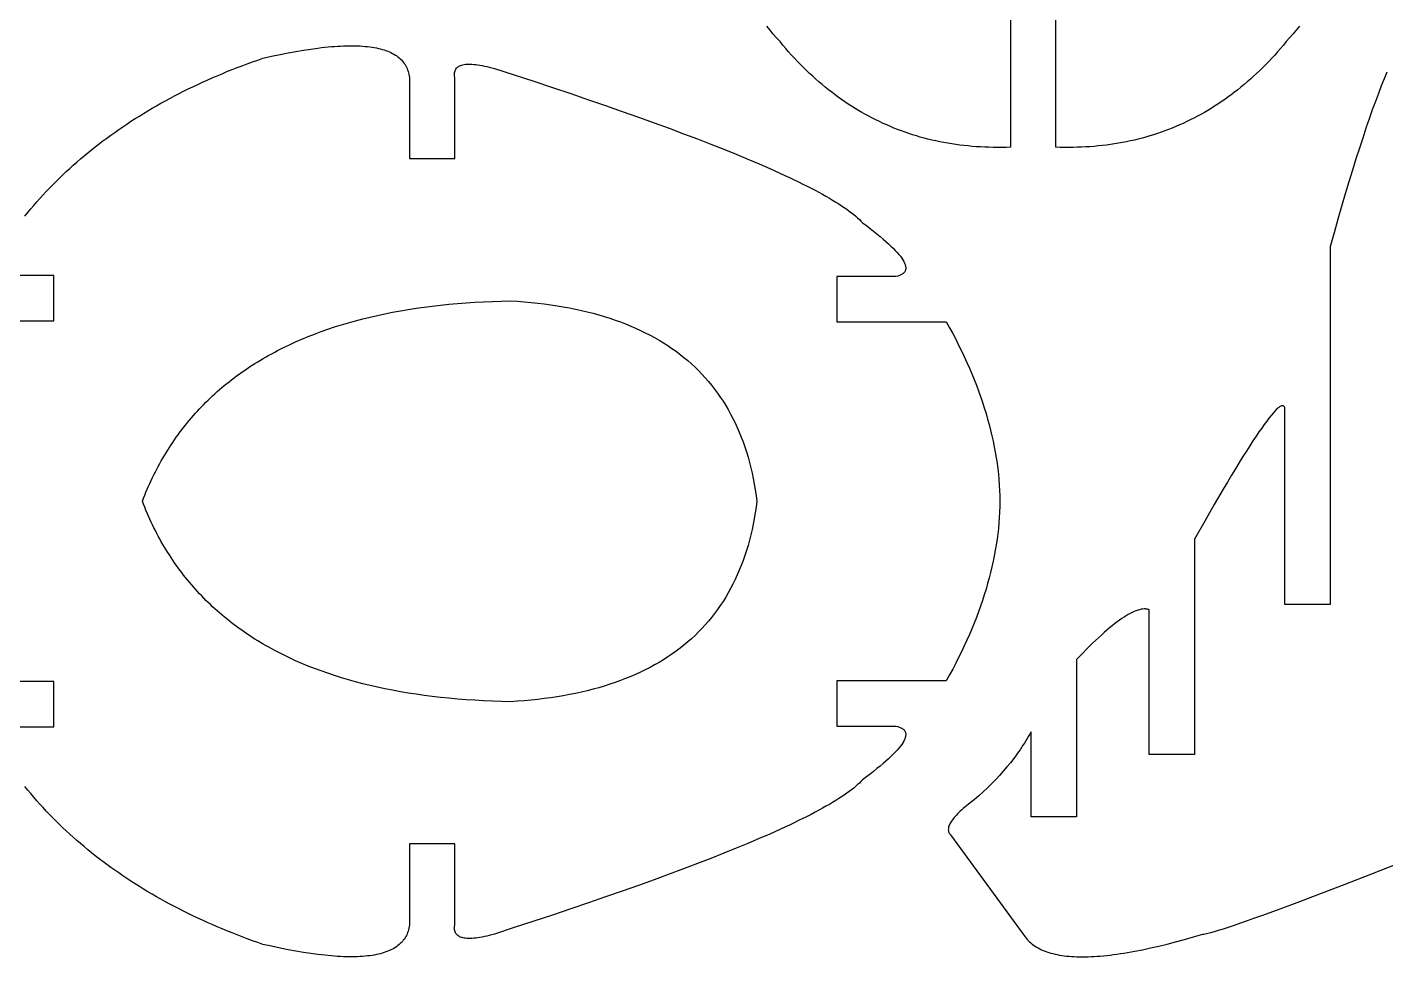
# Model space of a CAD drawing. Extents: x 0.3 to 47.7, y 0.3 to 6.
# Drawn here: x 10.882 to 14.651, y 0.287 to 2.865 of the extents above; entities that cross this region are included whole.
import ezdxf

# ---------------------------------------------------------------- set-up
doc = ezdxf.new("R2010")
doc.units = 0
doc.header["$MEASUREMENT"] = 0
doc.layers.get('0').update_dxf_attribs({"linetype": 'CONTINUOUS'})

msp = doc.modelspace()

# ---------------------------------------------------------------- linework, layer by layer
for points in [[(13.6095, 3.1293), (13.6095, 2.5322), (13.5975, 2.5318), (13.5855, 2.5316), (13.5735, 2.5316), (13.5617, 2.5317), (13.5499, 2.532), (13.5381, 2.5324), (13.5265, 2.533), (13.5149, 2.5337), (13.5033, 2.5346), (13.4919, 2.5357), (13.4805, 2.5369), (13.4691, 2.5382), (13.4579, 2.5398), (13.4467, 2.5414), (13.4355, 2.5433), (13.4245, 2.5453), (13.4135, 2.5474), (13.4025, 2.5497), (13.3916, 2.5522), (13.3808, 2.5548), (13.3701, 2.5576), (13.3594, 2.5605), (13.3488, 2.5636), (13.3383, 2.5668), (13.3278, 2.5702), (13.3174, 2.5738), (13.307, 2.5775), (13.2967, 2.5814), (13.2865, 2.5854), (13.2764, 2.5896), (13.2663, 2.5939), (13.2563, 2.5984), (13.2463, 2.6031), (13.2364, 2.6079), (13.2266, 2.6129), (13.2168, 2.618), (13.2071, 2.6233), (13.1975, 2.6287), (13.188, 2.6343), (13.1785, 2.64), (13.169, 2.6459), (13.1597, 2.652), (13.1504, 2.6582), (13.1412, 2.6646), (13.132, 2.6711), (13.1229, 2.6778), (13.1139, 2.6847), (13.1049, 2.6917), (13.096, 2.6988), (13.0872, 2.7061), (13.0784, 2.7136), (13.0697, 2.7212), (13.061, 2.729), (13.0525, 2.737), (13.044, 2.7451), (13.0355, 2.7533), (13.0272, 2.7617), (13.0188, 2.7703), (13.0106, 2.779), (13.0024, 2.7879), (12.9943, 2.797), (12.9863, 2.8061), (12.9783, 2.8155), (12.9704, 2.825), (12.9609, 2.8352), (12.9516, 2.8457), (12.9426, 2.8565), (12.9337, 2.8675)], [(14.4114, 2.8675), (14.4025, 2.8565), (14.3934, 2.8457), (14.3841, 2.8352), (14.3746, 2.825), (14.3667, 2.8155), (14.3587, 2.8061), (14.3507, 2.797), (14.3426, 2.7879), (14.3344, 2.779), (14.3262, 2.7703), (14.3179, 2.7617), (14.3095, 2.7533), (14.301, 2.7451), (14.2925, 2.737), (14.284, 2.729), (14.2753, 2.7212), (14.2666, 2.7136), (14.2579, 2.7061), (14.249, 2.6988), (14.2401, 2.6917), (14.2311, 2.6847), (14.2221, 2.6778), (14.213, 2.6711), (14.2039, 2.6646), (14.1946, 2.6582), (14.1853, 2.652), (14.176, 2.6459), (14.1665, 2.64), (14.157, 2.6343), (14.1475, 2.6287), (14.1379, 2.6233), (14.1282, 2.618), (14.1184, 2.6129), (14.1086, 2.6079), (14.0987, 2.6031), (14.0888, 2.5984), (14.0787, 2.5939), (14.0686, 2.5896), (14.0585, 2.5854), (14.0483, 2.5814), (14.038, 2.5775), (14.0277, 2.5738), (14.0172, 2.5702), (14.0068, 2.5668), (13.9962, 2.5636), (13.9856, 2.5605), (13.9749, 2.5576), (13.9642, 2.5548), (13.9534, 2.5522), (13.9425, 2.5497), (13.9316, 2.5474), (13.9205, 2.5453), (13.9095, 2.5433), (13.8983, 2.5414), (13.8871, 2.5398), (13.8759, 2.5382), (13.8645, 2.5369), (13.8531, 2.5357), (13.8417, 2.5346), (13.8301, 2.5337), (13.8185, 2.533), (13.8069, 2.5324), (13.7951, 2.532), (13.7833, 2.5317), (13.7715, 2.5316), (13.7595, 2.5316), (13.7476, 2.5318), (13.7355, 2.5322), (13.7355, 3.1293)], [(10.8752, 2.3412), (10.8834, 2.3512), (10.8917, 2.3611), (10.9001, 2.371), (10.9086, 2.3807), (10.9173, 2.3904), (10.926, 2.4), (10.9349, 2.4095), (10.9439, 2.4189), (10.953, 2.4282), (10.9622, 2.4374), (10.9715, 2.4466), (10.9809, 2.4556), (10.9905, 2.4646), (11.0001, 2.4735), (11.0099, 2.4823), (11.0198, 2.491), (11.0298, 2.4996), (11.0399, 2.5082), (11.0501, 2.5166), (11.0604, 2.525), (11.0708, 2.5333), (11.0814, 2.5415), (11.0921, 2.5496), (11.1028, 2.5576), (11.1137, 2.5656), (11.1247, 2.5734), (11.1358, 2.5812), (11.1471, 2.5889), (11.1584, 2.5964), (11.1698, 2.604), (11.1814, 2.6114), (11.1931, 2.6187), (11.2049, 2.626), (11.2168, 2.6331), (11.2288, 2.6402), (11.2409, 2.6472), (11.2531, 2.6541), (11.2655, 2.6609), (11.2779, 2.6676), (11.2905, 2.6743), (11.3032, 2.6808), (11.316, 2.6873), (11.3289, 2.6937), (11.3419, 2.7), (11.3551, 2.7062), (11.3683, 2.7123), (11.3817, 2.7184), (11.3952, 2.7243), (11.4087, 2.7302), (11.4224, 2.736), (11.4362, 2.7417), (11.4502, 2.7473), (11.4642, 2.7528), (11.4783, 2.7582), (11.4926, 2.7636), (11.507, 2.7688), (11.5215, 2.774), (11.536, 2.7791), (11.56, 2.7845), (11.5833, 2.7894), (11.6058, 2.7938), (11.6276, 2.7979), (11.6487, 2.8014), (11.669, 2.8045), (11.6886, 2.8071), (11.6982, 2.8083), (11.7075, 2.8093), (11.7167, 2.8103), (11.7257, 2.8111), (11.7345, 2.8118), (11.7431, 2.8123), (11.7515, 2.8128), (11.7598, 2.8132), (11.7679, 2.8134), (11.7758, 2.8135), (11.7835, 2.8136), (11.791, 2.8135), (11.7983, 2.8132), (11.8055, 2.8129), (11.8125, 2.8125), (11.8193, 2.8119), (11.8259, 2.8113), (11.8323, 2.8105), (11.8386, 2.8096), (11.8447, 2.8086), (11.8506, 2.8075), (11.8563, 2.8062), (11.8618, 2.8049), (11.8671, 2.8034), (11.8723, 2.8018), (11.8773, 2.8002), (11.8821, 2.7984), (11.8867, 2.7964), (11.8911, 2.7944), (11.8954, 2.7923), (11.8994, 2.79), (11.9033, 2.7876), (11.907, 2.7852), (11.9105, 2.7826), (11.9139, 2.7799), (11.917, 2.777), (11.92, 2.7741), (11.9228, 2.771), (11.9254, 2.7679), (11.9278, 2.7646), (11.9301, 2.7612), (11.9321, 2.7577), (11.934, 2.7541), (11.9357, 2.7504), (11.9372, 2.7465), (11.9386, 2.7425), (11.9397, 2.7385), (11.9407, 2.7343), (11.9415, 2.73), (11.9421, 2.7256), (11.9421, 2.5006), (12.0681, 2.5006), (12.0681, 2.7256), (12.0676, 2.7291), (12.0674, 2.7325), (12.0674, 2.7357), (12.0677, 2.7387), (12.0682, 2.7416), (12.069, 2.7442), (12.07, 2.7467), (12.0713, 2.749), (12.0728, 2.7511), (12.0746, 2.7531), (12.0767, 2.7548), (12.079, 2.7564), (12.0815, 2.7578), (12.0843, 2.7591), (12.0874, 2.7601), (12.0907, 2.761), (12.0943, 2.7617), (12.0981, 2.7622), (12.1022, 2.7625), (12.1065, 2.7627), (12.1111, 2.7626), (12.1159, 2.7624), (12.121, 2.762), (12.1263, 2.7615), (12.1319, 2.7607), (12.1377, 2.7598), (12.1438, 2.7587), (12.1502, 2.7574), (12.1568, 2.756), (12.1636, 2.7543), (12.1708, 2.7525), (12.1781, 2.7505), (12.2333, 2.7326), (12.287, 2.715), (12.3392, 2.6977), (12.3899, 2.6807), (12.4391, 2.6639), (12.4867, 2.6475), (12.5329, 2.6313), (12.5776, 2.6155), (12.6208, 2.5999), (12.6625, 2.5847), (12.7026, 2.5697), (12.7413, 2.555), (12.7785, 2.5406), (12.8141, 2.5265), (12.8483, 2.5127), (12.8809, 2.4992), (12.9121, 2.486), (12.9418, 2.4731), (12.9699, 2.4604), (12.9834, 2.4542), (12.9966, 2.4481), (13.0093, 2.442), (13.0217, 2.4361), (13.0337, 2.4302), (13.0453, 2.4243), (13.0566, 2.4185), (13.0675, 2.4129), (13.078, 2.4072), (13.0881, 2.4017), (13.0979, 2.3962), (13.1073, 2.3908), (13.1163, 2.3855), (13.1249, 2.3802), (13.1331, 2.3751), (13.141, 2.37), (13.1485, 2.3649), (13.1556, 2.36), (13.1624, 2.3551), (13.1688, 2.3503), (13.1748, 2.3455), (13.1804, 2.3409), (13.1856, 2.3363), (13.1905, 2.3318), (13.195, 2.3273), (13.1991, 2.3229), (13.21, 2.3148), (13.2203, 2.307), (13.2301, 2.2993), (13.2394, 2.2919), (13.2482, 2.2847), (13.2565, 2.2777), (13.2642, 2.2709), (13.2715, 2.2644), (13.2782, 2.258), (13.2844, 2.2519), (13.2901, 2.246), (13.2954, 2.2404), (13.3, 2.235), (13.3042, 2.2297), (13.3079, 2.2247), (13.311, 2.22), (13.3137, 2.2154), (13.3158, 2.2111), (13.3167, 2.209), (13.3174, 2.207), (13.318, 2.205), (13.3185, 2.2031), (13.3189, 2.2013), (13.3191, 2.1995), (13.3192, 2.1977), (13.3192, 2.196), (13.319, 2.1944), (13.3188, 2.1928), (13.3183, 2.1913), (13.3178, 2.1898), (13.3171, 2.1884), (13.3163, 2.1871), (13.3154, 2.1858), (13.3144, 2.1845), (13.3132, 2.1833), (13.3119, 2.1822), (13.3105, 2.1811), (13.3089, 2.1801), (13.3072, 2.1791), (13.3054, 2.1782), (13.3034, 2.1774), (13.3014, 2.1766), (13.2992, 2.1758), (13.2968, 2.1751), (13.2918, 2.1739), (13.1278, 2.1739), (13.1278, 2.0479), (13.4317, 2.0479), (13.4407, 2.0318), (13.4494, 2.0156), (13.4578, 1.9996), (13.4659, 1.9835), (13.4738, 1.9675), (13.4814, 1.9516), (13.4887, 1.9356), (13.4957, 1.9198), (13.5024, 1.9039), (13.5089, 1.8881), (13.5151, 1.8724), (13.521, 1.8566), (13.5266, 1.841), (13.532, 1.8253), (13.537, 1.8097), (13.5418, 1.7942), (13.5463, 1.7786), (13.5505, 1.7631), (13.5545, 1.7477), (13.5581, 1.7323), (13.5615, 1.7169), (13.5646, 1.7016), (13.5675, 1.6863), (13.57, 1.6711), (13.5723, 1.6559), (13.5742, 1.6407), (13.576, 1.6256), (13.5774, 1.6105), (13.5785, 1.5954), (13.5794, 1.5804), (13.58, 1.5655), (13.5803, 1.5505), (13.58, 1.5356), (13.5794, 1.5206), (13.5785, 1.5056), (13.5774, 1.4906), (13.576, 1.4755), (13.5742, 1.4604), (13.5723, 1.4452), (13.57, 1.43), (13.5675, 1.4147), (13.5646, 1.3995), (13.5615, 1.3841), (13.5581, 1.3688), (13.5545, 1.3534), (13.5505, 1.3379), (13.5463, 1.3224), (13.5418, 1.3069), (13.537, 1.2913), (13.532, 1.2757), (13.5266, 1.2601), (13.521, 1.2444), (13.5151, 1.2287), (13.5089, 1.2129), (13.5024, 1.1971), (13.4957, 1.1813), (13.4887, 1.1654), (13.4814, 1.1495), (13.4738, 1.1335), (13.4659, 1.1175), (13.4578, 1.1015), (13.4494, 1.0854), (13.4407, 1.0693), (13.4317, 1.0531), (13.1278, 1.0531), (13.1278, 0.9271), (13.2918, 0.9271), (13.2968, 0.9259), (13.2992, 0.9252), (13.3014, 0.9245), (13.3034, 0.9237), (13.3054, 0.9228), (13.3072, 0.9219), (13.3089, 0.921), (13.3105, 0.9199), (13.3119, 0.9189), (13.3132, 0.9177), (13.3144, 0.9165), (13.3154, 0.9153), (13.3163, 0.914), (13.3171, 0.9126), (13.3178, 0.9112), (13.3183, 0.9098), (13.3188, 0.9082), (13.319, 0.9067), (13.3192, 0.905), (13.3192, 0.9033), (13.3191, 0.9016), (13.3189, 0.8998), (13.3185, 0.8979), (13.318, 0.896), (13.3174, 0.894), (13.3167, 0.892), (13.3158, 0.8899), (13.3137, 0.8856), (13.311, 0.8811), (13.3079, 0.8763), (13.3042, 0.8713), (13.3, 0.8661), (13.2954, 0.8607), (13.2901, 0.855), (13.2844, 0.8491), (13.2782, 0.843), (13.2715, 0.8367), (13.2642, 0.8302), (13.2565, 0.8234), (13.2482, 0.8164), (13.2394, 0.8092), (13.2301, 0.8017), (13.2203, 0.7941), (13.21, 0.7862), (13.1991, 0.7781), (13.195, 0.7737), (13.1905, 0.7693), (13.1856, 0.7648), (13.1804, 0.7602), (13.1748, 0.7555), (13.1688, 0.7508), (13.1624, 0.746), (13.1556, 0.7411), (13.1485, 0.7361), (13.141, 0.7311), (13.1331, 0.726), (13.1249, 0.7208), (13.1163, 0.7156), (13.1073, 0.7102), (13.0979, 0.7048), (13.0881, 0.6994), (13.078, 0.6938), (13.0675, 0.6882), (13.0566, 0.6825), (13.0453, 0.6767), (13.0337, 0.6709), (13.0217, 0.665), (13.0093, 0.659), (12.9966, 0.6529), (12.9834, 0.6468), (12.9699, 0.6406), (12.9418, 0.628), (12.9121, 0.6151), (12.8809, 0.6018), (12.8483, 0.5883), (12.8141, 0.5745), (12.7785, 0.5604), (12.7413, 0.5461), (12.7026, 0.5314), (12.6625, 0.5164), (12.6208, 0.5011), (12.5776, 0.4856), (12.5329, 0.4697), (12.4867, 0.4536), (12.4391, 0.4371), (12.3899, 0.4204), (12.3392, 0.4034), (12.287, 0.3861), (12.2333, 0.3684), (12.1781, 0.3505), (12.1708, 0.3485), (12.1636, 0.3467), (12.1568, 0.3451), (12.1502, 0.3436), (12.1438, 0.3423), (12.1377, 0.3412), (12.1319, 0.3403), (12.1263, 0.3396), (12.121, 0.339), (12.1159, 0.3386), (12.1111, 0.3384), (12.1065, 0.3384), (12.1022, 0.3385), (12.0981, 0.3389), (12.0943, 0.3394), (12.0907, 0.3401), (12.0874, 0.3409), (12.0843, 0.342), (12.0815, 0.3432), (12.079, 0.3446), (12.0767, 0.3462), (12.0746, 0.348), (12.0728, 0.3499), (12.0713, 0.352), (12.07, 0.3543), (12.069, 0.3568), (12.0682, 0.3595), (12.0677, 0.3623), (12.0674, 0.3653), (12.0674, 0.3685), (12.0676, 0.3719), (12.0681, 0.3755), (12.0681, 0.6005), (11.9421, 0.6005), (11.9421, 0.3755), (11.9415, 0.3711), (11.9407, 0.3668), (11.9397, 0.3626), (11.9386, 0.3585), (11.9372, 0.3545), (11.9357, 0.3507), (11.934, 0.347), (11.9321, 0.3434), (11.9301, 0.3398), (11.9278, 0.3365), (11.9254, 0.3332), (11.9228, 0.33), (11.92, 0.327), (11.917, 0.324), (11.9139, 0.3212), (11.9105, 0.3185), (11.907, 0.3159), (11.9033, 0.3134), (11.8994, 0.311), (11.8954, 0.3088), (11.8911, 0.3066), (11.8867, 0.3046), (11.8821, 0.3027), (11.8773, 0.3009), (11.8723, 0.2992), (11.8671, 0.2976), (11.8618, 0.2962), (11.8563, 0.2948), (11.8506, 0.2936), (11.8447, 0.2925), (11.8386, 0.2915), (11.8323, 0.2906), (11.8259, 0.2898), (11.8193, 0.2891), (11.8125, 0.2886), (11.8055, 0.2881), (11.7983, 0.2878), (11.791, 0.2876), (11.7835, 0.2875), (11.7758, 0.2875), (11.7679, 0.2876), (11.7598, 0.2879), (11.7515, 0.2882), (11.7431, 0.2887), (11.7345, 0.2893), (11.7257, 0.29), (11.7167, 0.2908), (11.7075, 0.2917), (11.6982, 0.2928), (11.6886, 0.2939), (11.669, 0.2966), (11.6487, 0.2997), (11.6276, 0.3032), (11.6058, 0.3072), (11.5833, 0.3117), (11.56, 0.3166), (11.536, 0.3219), (11.5215, 0.327), (11.507, 0.3322), (11.4926, 0.3375), (11.4783, 0.3428), (11.4642, 0.3483), (11.4502, 0.3538), (11.4362, 0.3594), (11.4224, 0.3651), (11.4087, 0.3709), (11.3952, 0.3767), (11.3817, 0.3827), (11.3683, 0.3887), (11.3551, 0.3949), (11.3419, 0.4011), (11.3289, 0.4074), (11.316, 0.4137), (11.3032, 0.4202), (11.2905, 0.4268), (11.2779, 0.4334), (11.2655, 0.4401), (11.2531, 0.447), (11.2409, 0.4539), (11.2288, 0.4609), (11.2168, 0.4679), (11.2049, 0.4751), (11.1931, 0.4823), (11.1814, 0.4897), (11.1698, 0.4971), (11.1584, 0.5046), (11.1471, 0.5122), (11.1358, 0.5199), (11.1247, 0.5276), (11.1137, 0.5355), (11.1028, 0.5434), (11.0921, 0.5515), (11.0814, 0.5596), (11.0708, 0.5678), (11.0604, 0.5761), (11.0501, 0.5844), (11.0399, 0.5929), (11.0298, 0.6014), (11.0198, 0.6101), (11.0099, 0.6188), (11.0001, 0.6276), (10.9905, 0.6365), (10.9809, 0.6454), (10.9715, 0.6545), (10.9622, 0.6636), (10.953, 0.6729), (10.9439, 0.6822), (10.9349, 0.6916), (10.926, 0.7011), (10.9173, 0.7107), (10.9086, 0.7203), (10.9001, 0.7301), (10.8917, 0.7399), (10.8834, 0.7498), (10.8752, 0.7599)], [(14.6539, 2.7403), (14.6462, 2.7218), (14.6383, 2.7021), (14.6302, 2.6812), (14.6219, 2.659), (14.6134, 2.6356), (14.6047, 2.6109), (14.5958, 2.5849), (14.5868, 2.5577), (14.5775, 2.5293), (14.568, 2.4996), (14.5584, 2.4687), (14.5485, 2.4365), (14.5385, 2.403), (14.5283, 2.3683), (14.5178, 2.3324), (14.5072, 2.2952), (14.4964, 2.2568), (14.4964, 1.2641), (14.3704, 1.2641), (14.3704, 1.811), (14.3698, 1.8123), (14.3691, 1.8134), (14.3682, 1.8143), (14.3673, 1.815), (14.3663, 1.8154), (14.3651, 1.8156), (14.3639, 1.8156), (14.3626, 1.8154), (14.3611, 1.8149), (14.3595, 1.8142), (14.3579, 1.8133), (14.3561, 1.8122), (14.3543, 1.8109), (14.3523, 1.8093), (14.3502, 1.8075), (14.348, 1.8055), (14.3433, 1.8008), (14.3382, 1.7952), (14.3327, 1.7887), (14.3268, 1.7813), (14.3205, 1.773), (14.3137, 1.7638), (14.3065, 1.7537), (14.2989, 1.7428), (14.2909, 1.7309), (14.2824, 1.7181), (14.2736, 1.7045), (14.2643, 1.6899), (14.2546, 1.6745), (14.2445, 1.6581), (14.234, 1.6409), (14.223, 1.6228), (14.2117, 1.6038), (14.1999, 1.5838), (14.1751, 1.5413), (14.1486, 1.4952), (14.1205, 1.4455), (14.1205, 0.8489), (13.9945, 0.8489), (13.9945, 1.2497), (13.9928, 1.2503), (13.9912, 1.2508), (13.9895, 1.2512), (13.9877, 1.2516), (13.9859, 1.2518), (13.984, 1.2519), (13.9801, 1.252), (13.9761, 1.2517), (13.9718, 1.251), (13.9673, 1.25), (13.9627, 1.2486), (13.9578, 1.2469), (13.9528, 1.2449), (13.9475, 1.2425), (13.9421, 1.2397), (13.9365, 1.2366), (13.9307, 1.2332), (13.9247, 1.2294), (13.9184, 1.2253), (13.912, 1.2208), (13.9054, 1.2159), (13.8986, 1.2107), (13.8917, 1.2052), (13.8845, 1.1993), (13.8771, 1.1931), (13.8695, 1.1865), (13.8618, 1.1796), (13.8538, 1.1723), (13.8456, 1.1647), (13.8373, 1.1567), (13.8288, 1.1484), (13.82, 1.1397), (13.8111, 1.1307), (13.802, 1.1213), (13.7926, 1.1116), (13.7926, 0.6755), (13.6667, 0.6755), (13.6667, 0.9115), (13.6632, 0.9052), (13.6596, 0.8989), (13.6559, 0.8926), (13.6522, 0.8864), (13.6483, 0.8802), (13.6444, 0.874), (13.6403, 0.8679), (13.6362, 0.8618), (13.632, 0.8557), (13.6277, 0.8496), (13.6233, 0.8436), (13.6188, 0.8376), (13.6095, 0.8257), (13.5998, 0.8139), (13.5898, 0.8022), (13.5794, 0.7906), (13.5686, 0.7791), (13.5575, 0.7677), (13.546, 0.7564), (13.5341, 0.7452), (13.5218, 0.7342), (13.5092, 0.7232), (13.4981, 0.7147), (13.4879, 0.7065), (13.4787, 0.6986), (13.4744, 0.6947), (13.4704, 0.691), (13.4666, 0.6873), (13.463, 0.6837), (13.4597, 0.6802), (13.4566, 0.6768), (13.4537, 0.6735), (13.451, 0.6702), (13.4486, 0.6671), (13.4464, 0.664), (13.4445, 0.661), (13.4428, 0.658), (13.4413, 0.6552), (13.44, 0.6524), (13.439, 0.6497), (13.4382, 0.6471), (13.4376, 0.6446), (13.4373, 0.6422), (13.4372, 0.6398), (13.4373, 0.6376), (13.4377, 0.6354), (13.4383, 0.6333), (13.4391, 0.6312), (13.4401, 0.6293), (13.4414, 0.6274), (13.4429, 0.6256), (13.6451, 0.3502), (13.6477, 0.3464), (13.6504, 0.3426), (13.6533, 0.339), (13.6563, 0.3355), (13.6595, 0.3322), (13.6629, 0.3289), (13.6664, 0.3258), (13.6701, 0.3228), (13.674, 0.3199), (13.678, 0.3172), (13.6822, 0.3145), (13.6866, 0.312), (13.6911, 0.3096), (13.6958, 0.3073), (13.7007, 0.3052), (13.7057, 0.3032), (13.7109, 0.3013), (13.7163, 0.2995), (13.7218, 0.2979), (13.7275, 0.2963), (13.7334, 0.2949), (13.7395, 0.2936), (13.7457, 0.2925), (13.752, 0.2914), (13.7586, 0.2905), (13.7653, 0.2897), (13.7721, 0.289), (13.7792, 0.2885), (13.7864, 0.288), (13.7938, 0.2877), (13.8013, 0.2876), (13.809, 0.2875), (13.8169, 0.2876), (13.8249, 0.2877), (13.8331, 0.288), (13.8415, 0.2885), (13.85, 0.289), (13.8588, 0.2897), (13.8676, 0.2905), (13.8767, 0.2914), (13.8859, 0.2925), (13.8952, 0.2936), (13.9048, 0.2949), (13.9145, 0.2963), (13.9244, 0.2979), (13.9344, 0.2995), (13.9446, 0.3013), (13.955, 0.3032), (13.9763, 0.3073), (13.9982, 0.312), (14.0208, 0.3172), (14.044, 0.3228), (14.0679, 0.3289), (14.0925, 0.3355), (14.1178, 0.3426), (14.1437, 0.3502), (14.1464, 0.3506), (14.1495, 0.3512), (14.1567, 0.3527), (14.1654, 0.3549), (14.1756, 0.3577), (14.1872, 0.3612), (14.2004, 0.3653), (14.2149, 0.37), (14.231, 0.3753), (14.2485, 0.3813), (14.2675, 0.3879), (14.2879, 0.3952), (14.3098, 0.4031), (14.358, 0.4207), (14.4121, 0.4409), (14.4721, 0.4636), (14.5379, 0.4888), (14.6096, 0.5165), (14.6872, 0.5468)], [(10.7312, 2.0504), (10.9561, 2.0504), (10.9561, 2.1763), (10.8599, 2.1763)], [(10.8599, 0.9247), (10.9561, 0.9247), (10.9561, 1.0507), (10.7312, 1.0507)]]:
    msp.add_lwpolyline(points)
msp.add_lwpolyline([(11.2014, 1.5505), (11.2047, 1.5589), (11.208, 1.5673), (11.2115, 1.5756), (11.215, 1.5838), (11.2185, 1.592), (11.2222, 1.6001), (11.2259, 1.6081), (11.2297, 1.6161), (11.2336, 1.624), (11.2375, 1.6318), (11.2415, 1.6396), (11.2456, 1.6473), (11.2498, 1.6549), (11.254, 1.6625), (11.2583, 1.67), (11.2627, 1.6775), (11.2672, 1.6849), (11.2717, 1.6922), (11.2763, 1.6995), (11.281, 1.7067), (11.2858, 1.7138), (11.2906, 1.7209), (11.2955, 1.7279), (11.3005, 1.7348), (11.3056, 1.7417), (11.3107, 1.7485), (11.3159, 1.7553), (11.3212, 1.7619), (11.3265, 1.7686), (11.3319, 1.7751), (11.3374, 1.7816), (11.343, 1.788), (11.3487, 1.7944), (11.3544, 1.8007), (11.3602, 1.8069), (11.3661, 1.8131), (11.372, 1.8192), (11.378, 1.8252), (11.3841, 1.8312), (11.3903, 1.8371), (11.3965, 1.843), (11.4028, 1.8488), (11.4092, 1.8545), (11.4157, 1.8602), (11.4222, 1.8657), (11.4288, 1.8713), (11.4355, 1.8767), (11.4423, 1.8821), (11.4491, 1.8875), (11.456, 1.8927), (11.463, 1.898), (11.47, 1.9031), (11.4772, 1.9082), (11.4844, 1.9132), (11.4916, 1.9181), (11.499, 1.923), (11.5064, 1.9279), (11.5139, 1.9326), (11.5215, 1.9373), (11.5291, 1.9419), (11.5368, 1.9465), (11.5446, 1.951), (11.5525, 1.9554), (11.5604, 1.9598), (11.5685, 1.9641), (11.5766, 1.9684), (11.593, 1.9767), (11.6097, 1.9847), (11.6267, 1.9925), (11.6439, 2), (11.6615, 2.0073), (11.6794, 2.0143), (11.6976, 2.0211), (11.7161, 2.0276), (11.7348, 2.0338), (11.7539, 2.0398), (11.7733, 2.0455), (11.7929, 2.051), (11.8129, 2.0562), (11.8331, 2.0612), (11.8537, 2.0659), (11.8745, 2.0703), (11.8957, 2.0745), (11.9171, 2.0785), (11.9389, 2.0821), (11.9609, 2.0856), (11.9832, 2.0887), (12.0058, 2.0916), (12.0288, 2.0943), (12.052, 2.0967), (12.0755, 2.0988), (12.0993, 2.1007), (12.1234, 2.1023), (12.1478, 2.1037), (12.1725, 2.1048), (12.1975, 2.1056), (12.2228, 2.1062), (12.242, 2.105), (12.261, 2.1035), (12.2797, 2.1018), (12.2981, 2.0999), (12.3163, 2.0977), (12.3342, 2.0953), (12.3518, 2.0926), (12.3692, 2.0897), (12.3862, 2.0866), (12.403, 2.0832), (12.4196, 2.0796), (12.4358, 2.0758), (12.4518, 2.0717), (12.4675, 2.0674), (12.483, 2.0628), (12.4981, 2.058), (12.513, 2.053), (12.5277, 2.0478), (12.542, 2.0423), (12.5561, 2.0365), (12.5699, 2.0306), (12.5834, 2.0244), (12.5967, 2.0179), (12.6097, 2.0113), (12.6224, 2.0044), (12.6349, 1.9972), (12.647, 1.9898), (12.6589, 1.9822), (12.6706, 1.9743), (12.6819, 1.9663), (12.693, 1.9579), (12.7038, 1.9494), (12.7143, 1.9406), (12.7246, 1.9315), (12.7346, 1.9223), (12.7443, 1.9127), (12.7538, 1.903), (12.763, 1.893), (12.7719, 1.8828), (12.7805, 1.8723), (12.7889, 1.8616), (12.7969, 1.8507), (12.8048, 1.8396), (12.8123, 1.8282), (12.8196, 1.8165), (12.8266, 1.8046), (12.8333, 1.7925), (12.8398, 1.7802), (12.8459, 1.7676), (12.8518, 1.7548), (12.8575, 1.7417), (12.8628, 1.7284), (12.8679, 1.7149), (12.8728, 1.7012), (12.8773, 1.6872), (12.8816, 1.6729), (12.8856, 1.6584), (12.8893, 1.6437), (12.8928, 1.6288), (12.896, 1.6136), (12.8989, 1.5982), (12.9015, 1.5825), (12.9039, 1.5667), (12.906, 1.5505), (12.9039, 1.5344), (12.9015, 1.5185), (12.8989, 1.5029), (12.896, 1.4874), (12.8928, 1.4723), (12.8893, 1.4573), (12.8856, 1.4426), (12.8816, 1.4281), (12.8773, 1.4139), (12.8728, 1.3999), (12.8679, 1.3861), (12.8628, 1.3726), (12.8575, 1.3593), (12.8518, 1.3463), (12.8459, 1.3334), (12.8398, 1.3209), (12.8333, 1.3085), (12.8266, 1.2964), (12.8196, 1.2845), (12.8123, 1.2729), (12.8048, 1.2615), (12.7969, 1.2503), (12.7889, 1.2394), (12.7805, 1.2287), (12.7719, 1.2183), (12.763, 1.208), (12.7538, 1.1981), (12.7443, 1.1883), (12.7346, 1.1788), (12.7246, 1.1695), (12.7143, 1.1605), (12.7038, 1.1517), (12.693, 1.1431), (12.6819, 1.1348), (12.6706, 1.1267), (12.6589, 1.1189), (12.647, 1.1112), (12.6349, 1.1038), (12.6224, 1.0967), (12.6097, 1.0898), (12.5967, 1.0831), (12.5834, 1.0767), (12.5699, 1.0705), (12.5561, 1.0645), (12.542, 1.0588), (12.5277, 1.0533), (12.513, 1.048), (12.4981, 1.043), (12.483, 1.0382), (12.4675, 1.0337), (12.4518, 1.0294), (12.4358, 1.0253), (12.4196, 1.0214), (12.403, 1.0178), (12.3862, 1.0145), (12.3692, 1.0113), (12.3518, 1.0085), (12.3342, 1.0058), (12.3163, 1.0034), (12.2981, 1.0012), (12.2797, 0.9992), (12.261, 0.9975), (12.242, 0.9961), (12.2228, 0.9948), (12.1975, 0.9954), (12.1725, 0.9963), (12.1478, 0.9974), (12.1234, 0.9987), (12.0993, 1.0004), (12.0755, 1.0022), (12.052, 1.0044), (12.0288, 1.0068), (12.0058, 1.0094), (11.9832, 1.0123), (11.9609, 1.0155), (11.9389, 1.0189), (11.9171, 1.0226), (11.8957, 1.0265), (11.8745, 1.0307), (11.8537, 1.0352), (11.8331, 1.0399), (11.8129, 1.0448), (11.7929, 1.05), (11.7733, 1.0555), (11.7539, 1.0613), (11.7348, 1.0672), (11.7161, 1.0735), (11.6976, 1.08), (11.6794, 1.0867), (11.6615, 1.0938), (11.6439, 1.101), (11.6267, 1.1086), (11.6097, 1.1163), (11.593, 1.1244), (11.5766, 1.1327), (11.5685, 1.1369), (11.5604, 1.1412), (11.5525, 1.1456), (11.5446, 1.15), (11.5368, 1.1545), (11.5291, 1.1591), (11.5215, 1.1637), (11.5139, 1.1684), (11.5064, 1.1732), (11.499, 1.178), (11.4916, 1.1829), (11.4844, 1.1879), (11.4772, 1.1929), (11.47, 1.198), (11.463, 1.2031), (11.456, 1.2083), (11.4491, 1.2136), (11.4423, 1.2189), (11.4355, 1.2243), (11.4288, 1.2298), (11.4222, 1.2353), (11.4157, 1.2409), (11.4092, 1.2466), (11.4028, 1.2523), (11.3965, 1.2581), (11.3903, 1.2639), (11.3841, 1.2698), (11.378, 1.2758), (11.372, 1.2819), (11.3661, 1.288), (11.3602, 1.2941), (11.3544, 1.3004), (11.3487, 1.3067), (11.343, 1.313), (11.3374, 1.3195), (11.3319, 1.3259), (11.3265, 1.3325), (11.3212, 1.3391), (11.3159, 1.3458), (11.3107, 1.3526), (11.3056, 1.3594), (11.3005, 1.3662), (11.2955, 1.3732), (11.2906, 1.3802), (11.2858, 1.3873), (11.281, 1.3944), (11.2763, 1.4016), (11.2717, 1.4088), (11.2672, 1.4162), (11.2627, 1.4236), (11.2583, 1.431), (11.254, 1.4385), (11.2498, 1.4461), (11.2456, 1.4538), (11.2415, 1.4615), (11.2375, 1.4692), (11.2336, 1.4771), (11.2297, 1.485), (11.2259, 1.493), (11.2222, 1.501), (11.2185, 1.5091), (11.215, 1.5172), (11.2115, 1.5255), (11.208, 1.5338), (11.2047, 1.5421)], close=True)

doc.saveas('drawing.dxf')
